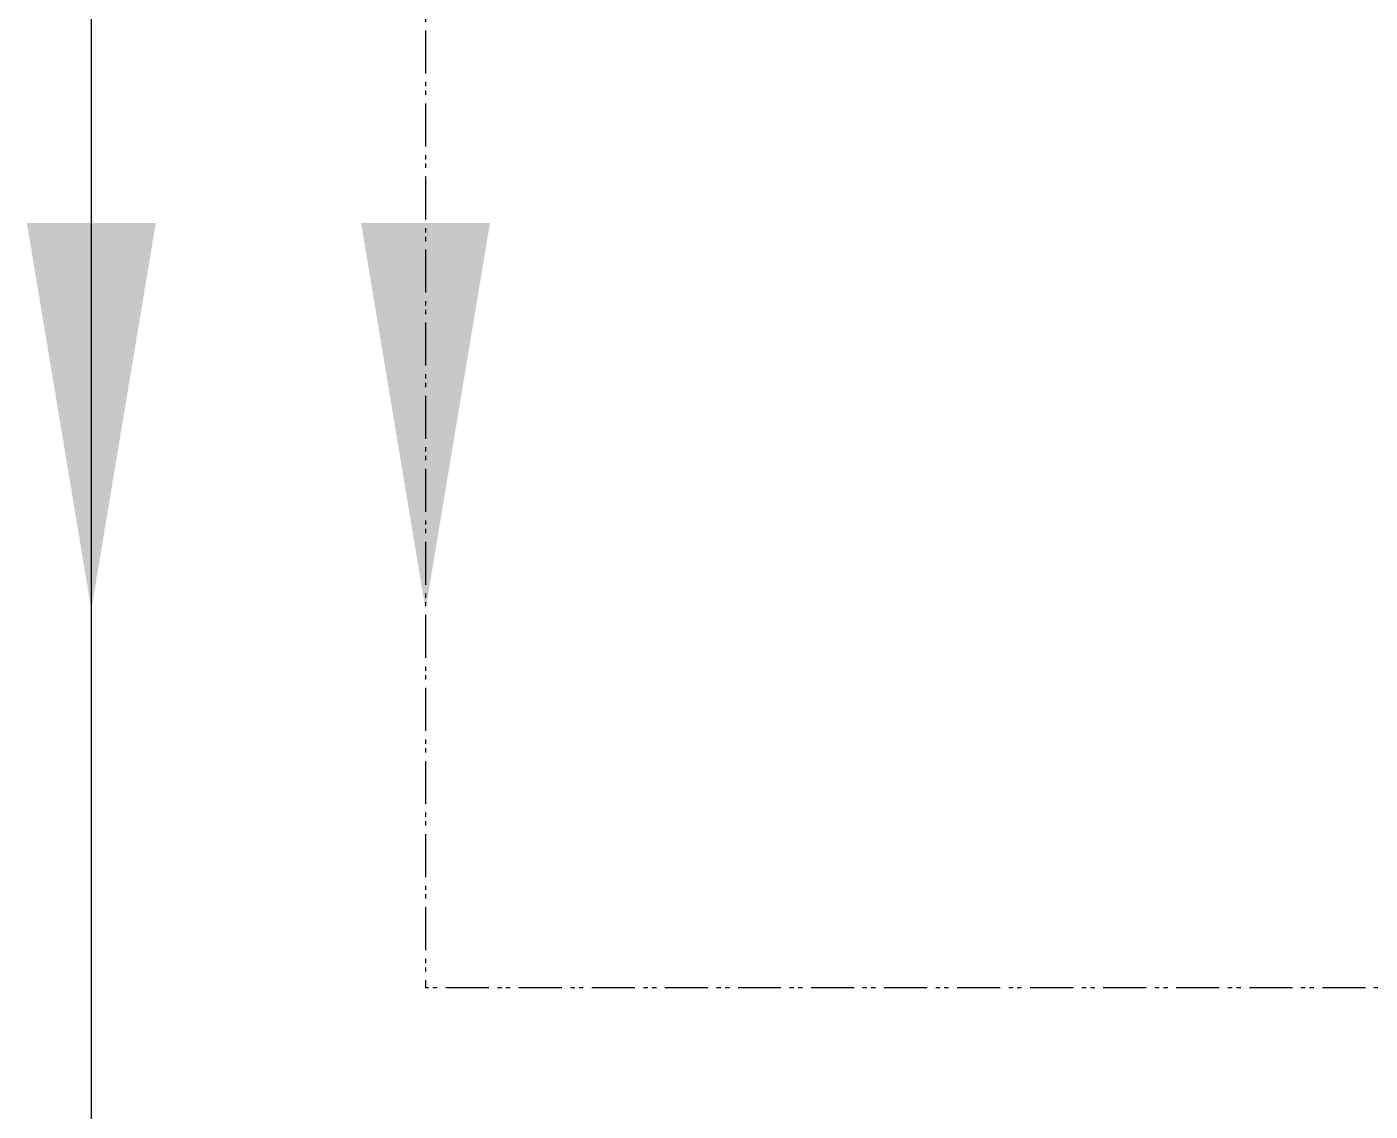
# Model space of a CAD drawing. Header units: millimetres. Extents: x -265298 to 39086, y 16803 to 136893.
# Drawn here: x -97003 to -96221, y 72893 to 73523 of the extents above; entities that cross this region are included whole.
import ezdxf

# ---------------------------------------------------------------- set-up
doc = ezdxf.new("R2010")
doc.units = ezdxf.units.MM
doc.header["$LTSCALE"] = 25
doc.linetypes.add('schedules_symbols_notes$0$DHW', pattern=[1.7, 1, -0.2, 0.1, -0.1, 0.1, -0.2])
doc.layers.add('schedules_symbols_notes$0$M-PIPE-HWTR-SUPP', color=2, linetype='Continuous')
doc.layers.add('schedules_symbols_notes$0$P-DOMW-DHW', color=1, linetype='schedules_symbols_notes$0$DHW')

# ---------------------------------------------------------------- blocks, each defined once
blk = doc.blocks.new('schedules_symbols_notes$0$bar-n')
blk.add_solid([(1.2, 0.2), (1.2, -0.2), (0, 0)])

msp = doc.modelspace()

# ---------------------------------------------------------------- linework, layer by layer
at = {"layer": 'schedules_symbols_notes$0$M-PIPE-HWTR-SUPP'}
msp.add_line((-96965.47, 74080.67), (-96965.47, 70306.86), dxfattribs=at)
at = {"layer": 'schedules_symbols_notes$0$P-DOMW-DHW'}
for p in [(-96771.01, 74073.83), (-94694.22, 72964.4)]:
    msp.add_line(p, (-96771.01, 72964.4), dxfattribs=at)

# ---------------------------------------------------------------- block references
at = {"layer": 'schedules_symbols_notes$0$M-PIPE-HWTR-SUPP', "xscale": -187.499625, "yscale": 187.499625, "zscale": 187.499625, "rotation": 270}
msp.add_blockref('schedules_symbols_notes$0$bar-n', (-96965.47, 73184.37), dxfattribs=at)
at = {"layer": 'schedules_symbols_notes$0$P-DOMW-DHW', "ltscale": 0.03937, "xscale": -187.499625, "yscale": 187.499625, "zscale": 187.499625, "rotation": 270}
msp.add_blockref('schedules_symbols_notes$0$bar-n', (-96771.01, 73184.37), dxfattribs=at)

doc.saveas('drawing.dxf')
